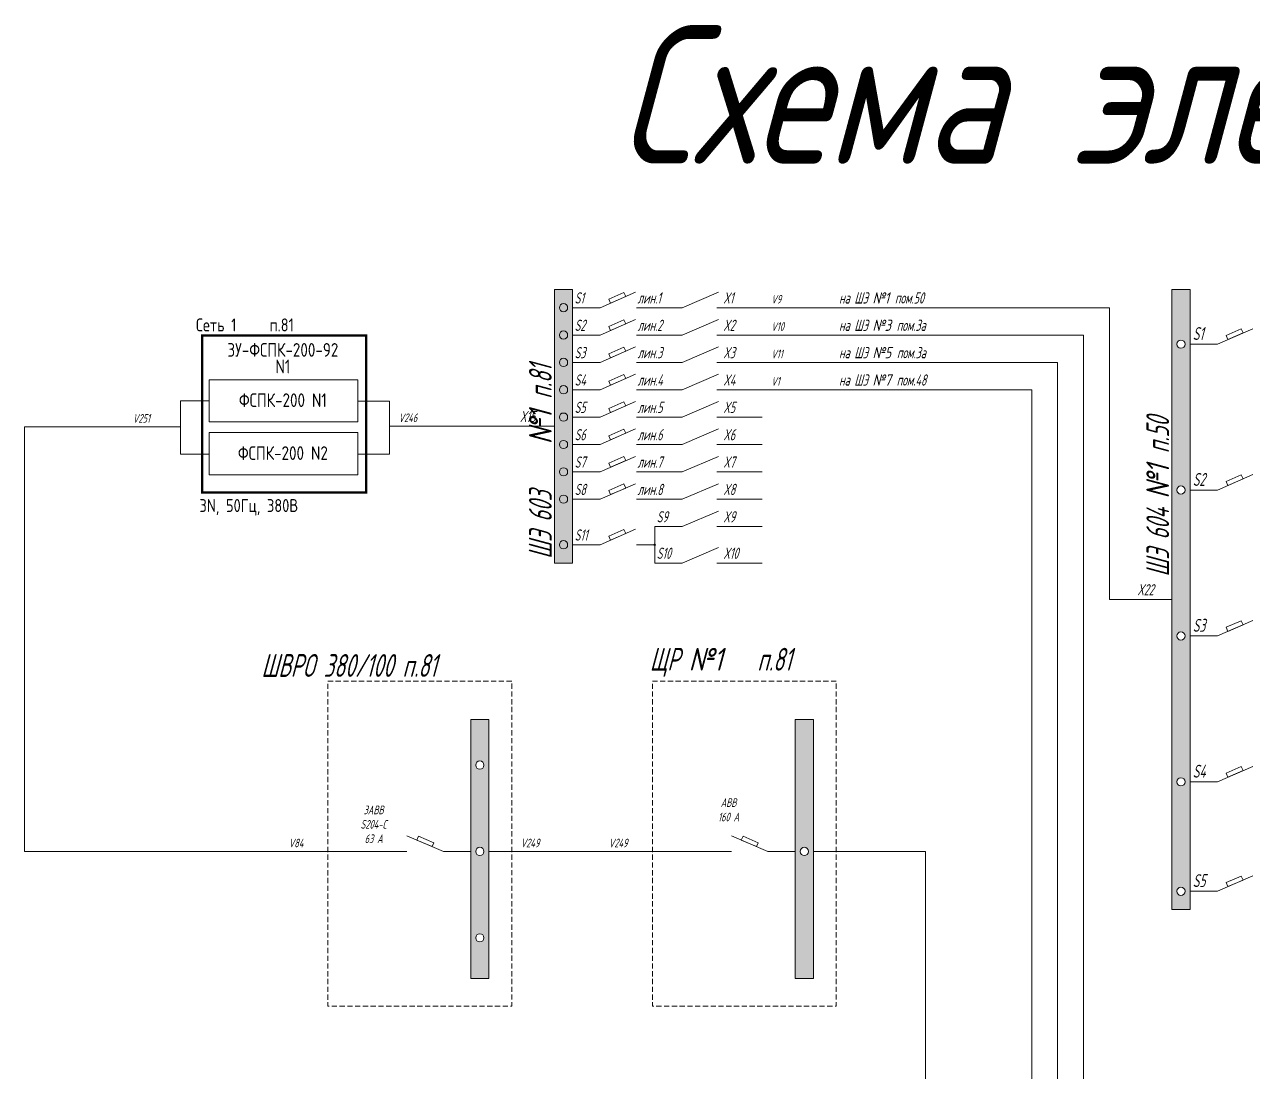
# Paper-space layout '83т362' of a CAD drawing. Extents: x 29 to 602, y 6 to 409.
# Drawn here: x 90.4 to 232.7, y 287.7 to 409.1 of the extents above; entities that cross this region are included whole.
import ezdxf
from ezdxf.enums import TextEntityAlignment as Align

# ---------------------------------------------------------------- set-up
doc = ezdxf.new("R2010")
doc.units = 0
doc.header["$LTSCALE"] = 0.3
doc.linetypes.add('JIS_02_2.0', pattern=[3, 2, -1])
doc.layers.get('0').update_dxf_attribs({"linetype": 'CONTINUOUS', "lineweight": 15})
doc.layers.add('Text', color=242, linetype='CONTINUOUS', lineweight=15)
doc.styles.get("Standard").update_dxf_attribs({"font": 'isocpeur.ttf', "width": 0.8, "oblique": 15})
doc.styles.add('Аннотативный', font='arial.ttf')

psp = doc.layouts.new('83т362')

# ---------------------------------------------------------------- hatches: boundary and pattern name
h = psp.add_hatch(color=256)
h.paths.add_polyline_path([(153.8608932814675, 378.4084823130702), (151.7488932814674, 378.4084823130702), (151.7488932814674, 346.7284823130702), (153.8608932814675, 346.7284823130702)])
edge = h.paths.add_edge_path(flags=16)
edge.add_arc((152.8048932814674, 357.2884823130702), 0.4777773656132195, -1.272221872585407e-14, 360)
edge = h.paths.add_edge_path(flags=16)
edge.add_arc((152.8048932814674, 360.4564823130703), 0.4777773656132195, -1.272221872585407e-14, 360)
edge = h.paths.add_edge_path(flags=16)
edge.add_arc((152.8048932814674, 354.1204823130703), 0.4777773656132195, -1.272221872585407e-14, 360)
edge = h.paths.add_edge_path(flags=16)
edge.add_arc((152.8048932814674, 363.6244823130702), 0.4777773656132195, -1.272221872585407e-14, 360)
edge = h.paths.add_edge_path(flags=16)
edge.add_arc((152.8048932814674, 366.7924823130702), 0.4777773656132195, -1.272221872585407e-14, 360)
edge = h.paths.add_edge_path(flags=16)
edge.add_arc((152.8048932814674, 348.8404823130703), 0.4777773656132195, -1.272221872585407e-14, 360)
edge = h.paths.add_edge_path(flags=16)
edge.add_arc((152.8048932814674, 369.9604823130703), 0.4777773656132195, -1.272221872585407e-14, 360)
edge = h.paths.add_edge_path(flags=16)
edge.add_arc((152.8048932814674, 373.1284823130703), 0.4777773656132195, -1.272221872585407e-14, 360)
edge = h.paths.add_edge_path(flags=16)
edge.add_arc((152.8048932814674, 376.2964823130703), 0.4777773656132195, -1.272221872585407e-14, 360)
h = psp.add_hatch(color=256)
h.paths.add_polyline_path([(223.2488937003696, 378.4084994524331), (225.3608937003695, 378.4084994524331), (225.3608937003695, 306.60049853906), (223.2488937003696, 306.6004994524332)])
edge = h.paths.add_edge_path(flags=16)
edge.add_arc((224.3048937003695, 372.0724994524331), 0.4777773656132356, 0, 360)
edge = h.paths.add_edge_path(flags=16)
edge.add_arc((224.3048937003695, 355.1764994524331), 0.4777773656132356, 0, 360)
edge = h.paths.add_edge_path(flags=16)
edge.add_arc((224.3048937003695, 338.2804976163745), 0.4777773656132356, 0, 360)
edge = h.paths.add_edge_path(flags=16)
edge.add_arc((224.3048937003695, 321.3844976163745), 0.4777773656132356, 0, 360)
edge = h.paths.add_edge_path(flags=16)
edge.add_arc((224.3048937003695, 308.7124968302155), 0.4777773656132356, 0, 360)
h = psp.add_hatch(color=256)
edge = h.paths.add_edge_path()
edge.add_arc((108.4513248338036, 362.5011652259965), 0.528, -1.272221872585407e-14, 360)
h = psp.add_hatch(color=256)
edge = h.paths.add_edge_path()
edge.add_arc((132.6677950212434, 362.501163090569), 0.528, -1.272221872585407e-14, 360)
h = psp.add_hatch(color=256)
edge = h.paths.add_edge_path()
edge.add_arc((163.3648932814674, 348.8404796908603), 0.08448, 0, 360)
at = {"layer": 'Text'}
h = psp.add_hatch(color=7, dxfattribs=at)
h.paths.add_polyline_path([(144.169698528084, 328.6023245556676), (142.057698528084, 328.6023245556676), (142.0576985280842, 298.6023245556676), (144.169698528084, 298.6023245556676)])
h.paths.add_polyline_path([(143.5914756608899, 323.3223245556676, -1), (142.6359209296635, 323.3223245556676, -1)], flags=16)
h.paths.add_polyline_path([(143.5914756608899, 313.3223245556676, -1), (142.6359209296635, 313.3223245556676, -1)], flags=16)
h.paths.add_polyline_path([(143.5914756608899, 303.3223245556676, -1), (142.6359209296635, 303.3223245556676, -1)], flags=16)
h = psp.add_hatch(color=7, dxfattribs=at)
h.paths.add_polyline_path([(181.7483716411271, 328.60232438043), (179.6363716411272, 328.60232438043), (179.6363716411273, 298.60232438043), (181.7483716411271, 298.60232438043)])
h.paths.add_polyline_path([(181.1701487739331, 313.32232438043, -1), (180.2145940427066, 313.32232438043, -1)], flags=16)

# ---------------------------------------------------------------- linework, layer by layer
at = {"lineweight": 15}
for p, q in [((157.0288932814674, 376.2964823130703), (161.1454038495312, 378.0899116242931)), ((166.5328932814674, 376.2964823130703), (170.7568932814675, 378.0899116242931)), ((157.0288842665057, 373.1284796908526), (161.1453948345771, 374.9219090020832)), ((166.5328932814674, 373.1284796908602), (170.7568932814675, 374.9219090020832)), ((228.5288937003696, 372.0724994524331), (232.6454042684333, 373.865928763656)), ((157.0288842665057, 369.9604796908526), (161.1453948345771, 371.7539090020832)), ((166.5328932814674, 369.9604796908603), (170.7568932814675, 371.7539090020832)), ((157.0288842665057, 366.7924796908526), (161.1453948345771, 368.5859090020832)), ((166.5328932814674, 366.7924796908603), (170.7568932814675, 368.5859090020832)), ((157.0288842665057, 363.6244796908526), (161.1453948345771, 365.4179090020831)), ((166.5328932814674, 363.6244796908603), (170.7568932814675, 365.4179090020831)), ((157.0288842665057, 360.4564796908526), (161.1453948345771, 362.2499090020831)), ((166.5328932814674, 360.4564796908603), (170.7568932814675, 362.2499090020831)), ((157.0288842665057, 357.2884796908526), (161.1453948345771, 359.0819090020832)), ((166.5328932814674, 357.2884796908604), (170.7568932814675, 359.0819090020832)), ((157.0288842665057, 354.1204796908526), (161.1453948345771, 355.9139090020832)), ((166.5328932814674, 354.1204796908603), (170.7568932814675, 355.9139090020832)), ((228.5288937003696, 355.1764994524331), (232.6454042684333, 356.969928763656)), ((166.5328932814674, 350.9524813996971), (170.7568932814675, 352.7459107109199)), ((157.0288842665057, 348.8404796908526), (161.1453948345771, 350.6339090020832)), ((166.5328932814674, 346.728484445409), (170.7568932814675, 348.5219137566318)), ((228.5288937415143, 338.2804976163745), (232.6454043095779, 340.0739269275973)), ((228.5288937415143, 321.3844976163745), (232.6454043095779, 323.1779269275974)), ((138.8897021706663, 313.3223245556676), (134.6657021706664, 315.1157538668904)), ((176.4683752837095, 313.32232438043), (172.2443752837095, 315.1157536916528)), ((228.5288846854077, 308.7124968302155), (232.6453952534791, 310.5059261414461))]:
    psp.add_line(p, q, dxfattribs=at)
for p, q in [((157.0288932814674, 376.2964823130703), (153.8608932814675, 376.2964823130703)), ((161.2528932814674, 376.2964823130703), (166.5328932814674, 376.2964823130703)), ((170.5419144175949, 376.2964823130703), (175.8219144175948, 376.2964823130703)), ((175.8219144175948, 376.2964823130703), (184.4848926871249, 376.2964823130702)), ((184.4848926871249, 376.2964823130702), (195.0448926871248, 376.2964823130702)), ((157.0288842665057, 373.1284796908526), (153.8608842665057, 373.1284796908526)), ((161.2528932814674, 373.1284796908602), (166.5328932814674, 373.1284796908602)), ((170.5419054026408, 373.1284796908602), (175.8219054026407, 373.1284796908602)), ((175.8219054026408, 373.1284796908603), (184.4848836721708, 373.1284796908602)), ((184.4848832038207, 373.1284796869724), (195.0448832038207, 373.1284796869724)), ((228.5288937003696, 372.0724994524331), (225.3608937003695, 372.0724994524331)), ((157.0288842665057, 369.9604796908526), (153.8608842665057, 369.9604796908526)), ((161.2528932814674, 369.9604796908603), (166.5328932814674, 369.9604796908603)), ((170.5419054026408, 369.9604796908603), (175.8219054026407, 369.9604796908603)), ((175.8219054026408, 369.9604796908603), (184.4848836721708, 369.9604796908603)), ((184.4848832038207, 369.9604796869724), (195.0448832038207, 369.9604796869724)), ((111.7729160143845, 367.9546454550809), (128.9797100905138, 367.9546454550809)), ((111.7729160143845, 363.0867040207079), (111.7729160143845, 367.9546454550809)), ((128.9797100905138, 367.9546454550809), (128.9797100905138, 363.0867040207079)), ((157.0288842665057, 366.7924796908526), (153.8608842665057, 366.7924796908526)), ((161.2528932814674, 366.7924796908603), (166.5328932814674, 366.7924796908603)), ((170.5419054026408, 366.7924796908603), (175.8219054026407, 366.7924796908603)), ((175.8219054026408, 366.7924796908603), (184.4848836721708, 366.7924796908603)), ((184.4848832038207, 366.7924796869724), (195.0448832038207, 366.7924796869724)), ((111.7729160143845, 365.5206747378982), (108.4513248338036, 365.5206747378982)), ((108.4513248338036, 365.5206747378982), (108.4513248338036, 359.3347941561328)), ((132.6677950212434, 365.4727289775478), (128.9797100905138, 365.4727289775478)), ((132.6677950212434, 362.501163090569), (132.6677950212434, 365.4727289775478)), ((128.9797100905138, 363.0867040207079), (111.7729160143845, 363.0867040207079)), ((157.0288842665057, 363.6244796908526), (153.8608842665057, 363.6244796908526)), ((161.2528932814674, 363.6244796908603), (166.5328932814674, 363.6244796908603)), ((170.5419054026408, 363.6244796908603), (175.8219054026407, 363.6244796908603)), ((108.4513248338036, 362.5011652259965), (106.9462038723424, 362.5011652259965)), ((111.7729160143845, 361.8260021032636), (128.9797100905138, 361.8260021032636)), ((111.7729160143845, 356.9580606688984), (111.7729160143845, 361.8260021032636)), ((128.9797100905138, 361.8260021032636), (128.9797100905138, 356.9580606688984)), ((132.6677950212434, 362.501163090569), (132.6677950212434, 359.3201516219988)), ((147.5248932814674, 362.5684823130702), (151.7488932814674, 362.5684823130702)), ((157.0288842665057, 360.4564796908526), (153.8608842665057, 360.4564796908526)), ((161.2528932814674, 360.4564796908603), (166.5328932814674, 360.4564796908603)), ((170.5419054026408, 360.4564796908603), (175.8219054026407, 360.4564796908603)), ((108.4513248338036, 359.3347941561328), (111.7729160143845, 359.3347941561328)), ((132.6677950212434, 359.3201516219988), (128.9797100905138, 359.3201516219988)), ((157.0288842665057, 357.2884796908526), (153.8608842665057, 357.2884796908526)), ((161.2528932814674, 357.2884796908604), (166.5328932814674, 357.2884796908604)), ((170.5419054026408, 357.2884796908604), (175.8219054026407, 357.2884796908604)), ((128.9797100905138, 356.9580606688984), (111.7729160143845, 356.9580606688984)), ((228.5288937003696, 355.1764994524331), (225.3608937003695, 355.1764994524331)), ((157.0288842665057, 354.1204796908526), (153.8608842665057, 354.1204796908526)), ((161.2528932814674, 354.1204796908603), (166.5328932814674, 354.1204796908603)), ((170.5419054026408, 354.1204796908603), (175.8219054026407, 354.1204796908603)), ((163.3648831221384, 350.9524813996971), (166.5328932814674, 350.9524813996971)), ((163.3648932814674, 346.7284823130702), (163.3648932814674, 350.9524823130703)), ((170.5419054026408, 350.9524813996971), (175.8219054026407, 350.9524813996971)), ((157.0288842665057, 348.8404796908526), (153.8608842665057, 348.8404796908526)), ((161.2528932814674, 348.8404796908603), (163.3648932814674, 348.8404796908603)), ((163.3648831221384, 346.728481399697), (166.5328932814674, 346.728481399697)), ((170.5419092024641, 346.728484445409), (175.8219092024641, 346.728484445409)), ((223.2488937003696, 342.5044994524332), (219.0248937003695, 342.5044994524332)), ((228.5288937415143, 338.2804976163745), (225.3608937415142, 338.2804976163745)), ((228.5288937415143, 321.3844976163745), (225.3608937415142, 321.3844976163745)), ((142.0577005948371, 313.3223245556676), (138.8897021706663, 313.3223245556676)), ((179.6363737078802, 313.32232438043), (176.4683752837095, 313.32232438043)), ((228.5288846854077, 308.7124968302155), (225.3608846854077, 308.7124968302155))]:
    psp.add_line(p, q)
for points in [[(151.7488932814674, 378.4084823130702), (153.8608932814675, 378.4084823130702), (153.8608932814675, 346.7284823130702), (151.7488932814674, 346.7284823130702)], [(158.2513347508527, 376.8290601666212), (160.0027187954587, 377.5920810380277), (159.7972788924576, 378.0636332349889), (158.0458948478593, 377.3006123635822)], [(223.2488937003696, 378.4084994524331), (225.3608937003695, 378.4084994524331), (225.3608937003695, 306.60049853906), (223.2488937003696, 306.6004994524332)], [(158.2513257358986, 373.6610575444035), (160.0027097805046, 374.4240784158178), (159.7972698775112, 374.8956306127714), (158.0458858328976, 374.1326097413647)], [(229.7513351697548, 372.6050773059841), (231.5027192143608, 373.3680981773907), (231.2972793113598, 373.8396503743518), (229.5458952667614, 373.0766295029452)], [(158.2513257358986, 370.4930575444035), (160.0027097805046, 371.2560784158179), (159.7972698775112, 371.7276306127713), (158.0458858328976, 370.9646097413647)], [(158.2513257358986, 367.3250575444035), (160.0027097805046, 368.0880784158178), (159.7972698775112, 368.5596306127713), (158.0458858328976, 367.7966097413646)], [(158.2513257358986, 364.1570575444035), (160.0027097805046, 364.9200784158178), (159.7972698775112, 365.3916306127712), (158.0458858328976, 364.6286097413647)], [(158.2513257358986, 360.9890575444035), (160.0027097805046, 361.7520784158179), (159.7972698775112, 362.2236306127713), (158.0458858328976, 361.4606097413647)], [(158.2513257358986, 357.8210575444035), (160.0027097805046, 358.5840784158178), (159.7972698775112, 359.0556306127713), (158.0458858328976, 358.2926097413646)], [(158.2513257358986, 354.6530575444036), (160.0027097805046, 355.4160784158179), (159.7972698775112, 355.8876306127713), (158.0458858328976, 355.1246097413647)], [(229.7513351697548, 355.7090773059841), (231.5027192143608, 356.4720981773906), (231.2972793113598, 356.9436503743518), (229.5458952667614, 356.1806295029452)], [(158.2513257358986, 349.3730575444035), (160.0027097805046, 350.1360784158179), (159.7972698775112, 350.6076306127713), (158.0458858328976, 349.8446097413646)], [(229.7513352109071, 338.8130754699254), (231.5027192555055, 339.5760963413321), (231.2972793525121, 340.0476485382931), (229.5458953078984, 339.2846276668864)], [(144.169698528084, 298.6023245556676), (142.0576985280842, 298.6023245556676), (142.057698528084, 328.6023245556676), (144.169698528084, 328.6023245556676)], [(181.7483716411271, 298.60232438043), (179.6363716411273, 298.60232438043), (179.6363716411272, 328.60232438043), (181.7483716411271, 328.60232438043)], [(229.7513352109071, 321.9170754699254), (231.5027192555055, 322.680096341332), (231.2972793525121, 323.1516485382931), (229.5458953078984, 322.3886276668865)], [(137.571567717345, 313.8819791401176), (135.8130448968157, 314.6286141710874), (136.0138271277398, 315.0894754775863), (137.7652111723459, 314.3264546061719)], [(175.1502408303881, 313.88197896488), (173.3917180098589, 314.6286139958498), (173.592500240783, 315.0894753023487), (175.343884285389, 314.3264544309343)], [(229.7513261548007, 309.2450746837664), (231.5027101994068, 310.0080955551807), (231.2972702964134, 310.4796477521342), (229.5458862517997, 309.7166268807275)]]:
    psp.add_lwpolyline(points, close=True)
at = {"const_width": 0.264}
psp.add_lwpolyline([(110.9522318246956, 354.9034593272014), (129.9479961829358, 354.9034593272014), (129.9479961829358, 373.0718741727979), (110.9522318246956, 373.0718741727979)], close=True, dxfattribs=at)
at = {"linetype": 'JIS_02_2.0', "flags": 128}
for points in [[(146.8096985280841, 333.0597737381378), (125.5169797766663, 333.0597737381377), (125.5169797766663, 295.4023245556674), (146.809698528084, 295.4023245556676)], [(184.3883716411272, 333.0597735629002), (163.0956528897094, 333.0597735629001), (163.0956528897094, 295.4023243804298), (184.3883716411272, 295.40232438043)]]:
    psp.add_lwpolyline(points, close=True, dxfattribs=at)
for centre, radius in [((152.8048932814674, 376.2964823130703), 0.4777773656132356), ((152.8048932814674, 373.1284823130703), 0.4777773656132356), ((224.3048937003695, 372.0724994524331), 0.4777773656132356), ((152.8048932814674, 369.9604823130703), 0.4777773656132356), ((152.8048932814674, 366.7924823130702), 0.4777773656132356), ((152.8048932814674, 363.6244823130702), 0.4777773656132356), ((152.8048932814674, 360.4564823130703), 0.4777773656132356), ((152.8048932814674, 357.2884823130702), 0.4777773656132356), ((152.8048932814674, 354.1204823130703), 0.4777773656132356), ((224.3048937003695, 355.1764994524331), 0.4777773656132356), ((152.8048932814674, 348.8404823130703), 0.4777773656132356), ((163.3648932814674, 348.8404796908603), 0.08448), ((224.3048937003695, 338.2804976163745), 0.4777773656132356), ((143.1136982952767, 323.3223245556676), 0.4777773656132356), ((224.3048937003695, 321.3844976163745), 0.4777773656132356), ((143.1136982952767, 313.3223245556676), 0.4777773656132356), ((180.6923714083198, 313.32232438043), 0.4777773656132356), ((224.3048937003695, 308.7124968302155), 0.4777773656132356), ((143.1136982952767, 303.3223245556676), 0.4777773656132356)]:
    psp.add_circle(centre, radius)
at = {"layer": 'Text'}
for p, q in [((216.0248937003695, 376.2964823130702), (195.0448926871248, 376.2964823130702)), ((216.0248937003695, 342.5044994524332), (216.0248937003695, 376.2964823130702)), ((213.0248941192691, 373.1284796869724), (195.0448832038207, 373.1284796869724)), ((213.0248941192691, 249.0485018279902), (213.0248941192691, 373.1284796869724)), ((210.0248937003695, 369.9604796869724), (195.0448832038207, 369.9604796869724)), ((210.0248937003695, 155.5924994524331), (210.0248937003695, 369.9604796869724)), ((207.0248932814623, 366.7924796869723), (195.0448832038207, 366.7924796869724)), ((207.0248932814623, 62.13649707687608), (207.0248932814623, 366.7924796869723)), ((90.38851492964068, 362.5011652259965), (106.9462038723424, 362.5011652259965)), ((90.38851492964068, 313.3223245556676), (90.38851492964068, 362.5011652259965)), ((147.5248932814674, 362.5684823130702), (132.6677950212434, 362.5684823130702)), ((219.0248937003695, 342.5044994524332), (216.0248937003695, 342.5044994524332)), ((90.38851492964069, 313.3223245556676), (109.2310254150409, 313.3223245556676)), ((134.6657021706664, 313.3223245556676), (109.2310254150409, 313.3223245556676)), ((172.2443752837095, 313.32232438043), (144.169698528084, 313.3223245493152)), ((194.7323153189034, 313.32232438043), (181.7483716411271, 313.32232438043)), ((194.7323153189034, 212.8805034185179), (194.7323153189034, 313.32232438043))]:
    psp.add_line(p, q, dxfattribs=at)

# ---------------------------------------------------------------- texts
at = {"width": 0.8}
for s, p in [('ЗУ-ФСПК-200-92', (120.3024007159453, 371.4124756155177)), ('N1', (120.3024007159453, 369.4851621266656)), ('ФСПК-200 N1', (120.3024007159453, 365.5869157811995)), ('ФСПК-200 N2', (120.3024007159453, 359.45827242939))]:
    psp.add_text(s, height=1.584, dxfattribs=at).set_placement(p, align=Align.MIDDLE_CENTER)
at = {"insert": (305.1185099015588, 408.9816368834729), "char_height": 16, "attachment_point": 2}
psp.add_mtext_dynamic_manual_height_columns('Схема электроснабжения изд.83т362', width=1316.36173152737, gutter_width=12.5, heights=[0], dxfattribs=at)
for s, insert, char_height, width, attachment_point in [('{\\fGOST|b0|i0|c204|p34; \\fGOST|b0|i0|c0|p34;S1}', (153.5518828231338, 376.7771449798906), 1.3, 17.20121131539205, 7), ('{\\fGOST|b0|i0|c204|p34; лин.1}', (160.8363933911975, 376.7771449798906), 1.3, 17.20121131539205, 7), ('{\\fGOST|b0|i0|c204|p34; \\fGOST|b0|i0|c0|p34; X1}', (170.2329039592612, 376.7771449798906), 1.3, 17.20121131539205, 7), ('{\\fGOST|b0|i0|c204|p34; \\fGOST|b0|i0|c0|p34;S\\fGOST|b0|i0|c204|p34;2}', (153.5518738081797, 373.6091423576805), 1.3, 17.20121131539205, 7), ('{\\fGOST|b0|i0|c204|p34; лин.2}', (160.8363843762434, 373.6091423576805), 1.3, 17.20121131539205, 7), ('{\\fGOST|b0|i0|c204|p34; \\fGOST|b0|i0|c0|p34; X\\fGOST|b0|i0|c204|p34;2}', (170.2328949443071, 373.6091423576805), 1.3, 17.20121131539205, 7), ('{\\fGOST|b0|i0|c204|p34; \\fGOST|b0|i0|c0|p34;S\\fGOST|b0|i0|c204|p34;3}', (153.5518738081797, 370.4411423576806), 1.3, 17.20121131539205, 7), ('{\\fGOST|b0|i0|c204|p34; лин.3}', (160.8363843762434, 370.4411423576806), 1.3, 17.20121131539205, 7), ('{\\fGOST|b0|i0|c204|p34; \\fGOST|b0|i0|c0|p34; X\\fGOST|b0|i0|c204|p34;3}', (170.2328949443071, 370.4411423576806), 1.3, 17.20121131539205, 7), ('{\\fGOST|b0|i0|c204|p34; \\fGOST|b0|i0|c0|p34;S\\fGOST|b0|i0|c204|p34;4}', (153.5518738081797, 367.2731423576806), 1.3, 17.20121131539205, 7), ('{\\fGOST|b0|i0|c204|p34; лин.4}', (160.8363843762434, 367.2731423576806), 1.3, 17.20121131539205, 7), ('{\\fGOST|b0|i0|c204|p34; \\fGOST|b0|i0|c0|p34; X\\fGOST|b0|i0|c204|p34;4}', (170.2328949443071, 367.2731423576806), 1.3, 17.20121131539205, 7), ('{\\fGOST|b0|i0|c204|p34; \\fGOST|b0|i0|c0|p34;X1\\fGOST|b0|i0|c204|p34;5}', (147.2158828231338, 363.0491449798905), 1.3, 17.20121131539205, 7), ('{\\fGOST|b0|i0|c204|p34; \\fGOST|b0|i0|c0|p34;S\\fGOST|b0|i0|c204|p34;5}', (153.5518738081797, 364.1051423576806), 1.3, 17.20121131539205, 7), ('{\\fGOST|b0|i0|c204|p34; лин.5}', (160.8363843762434, 364.1051423576806), 1.3, 17.20121131539205, 7), ('{\\fGOST|b0|i0|c204|p34; \\fGOST|b0|i0|c0|p34; X\\fGOST|b0|i0|c204|p34;5}', (170.2328949443071, 364.1051423576806), 1.3, 17.20121131539205, 7), ('{\\fGOST|b0|i0|c204|p34; \\fGOST|b0|i0|c0|p34;S\\fGOST|b0|i0|c204|p34;6}', (153.5518738081797, 360.9371423576806), 1.3, 17.20121131539205, 7), ('{\\fGOST|b0|i0|c204|p34; лин.6}', (160.8363843762434, 360.9371423576806), 1.3, 17.20121131539205, 7), ('{\\fGOST|b0|i0|c204|p34; \\fGOST|b0|i0|c0|p34; X\\fGOST|b0|i0|c204|p34;6}', (170.2328949443071, 360.9371423576806), 1.3, 17.20121131539205, 7), ('{\\fGOST|b0|i0|c204|p34; \\fGOST|b0|i0|c0|p34;S\\fGOST|b0|i0|c204|p34;7}', (153.5518738081797, 357.7691423576807), 1.3, 17.20121131539205, 7), ('{\\fGOST|b0|i0|c204|p34; лин.7}', (160.8363843762434, 357.7691423576807), 1.3, 17.20121131539205, 7), ('{\\fGOST|b0|i0|c204|p34; \\fGOST|b0|i0|c0|p34; X\\fGOST|b0|i0|c204|p34;7}', (170.2328949443071, 357.7691423576807), 1.3, 17.20121131539205, 7), ('{\\fGOST|b0|i0|c204|p34; \\fGOST|b0|i0|c0|p34;S\\fGOST|b0|i0|c204|p34;8}', (153.5518738081797, 354.6011423576806), 1.3, 17.20121131539205, 7), ('{\\fGOST|b0|i0|c204|p34; лин.8}', (160.8363843762434, 354.6011423576806), 1.3, 17.20121131539205, 7), ('{\\fGOST|b0|i0|c204|p34; \\fGOST|b0|i0|c0|p34; X\\fGOST|b0|i0|c204|p34;8}', (170.2328949443071, 354.6011423576806), 1.3, 17.20121131539205, 7), ('{\\fGOST|b0|i0|c204|p34; \\fGOST|b0|i0|c0|p34;S\\fGOST|b0|i0|c204|p34;9}', (163.0558726638047, 351.4331440665174), 1.3, 17.20121131539205, 7), ('{\\fGOST|b0|i0|c204|p34; \\fGOST|b0|i0|c0|p34; X\\fGOST|b0|i0|c204|p34;9}', (170.2328949443071, 351.4331440665174), 1.3, 17.20121131539205, 7), ('{\\fGOST|b0|i0|c204|p34; \\fGOST|b0|i0|c0|p34;S1\\fGOST|b0|i0|c204|p34;1}', (153.5518738081797, 349.3211423576806), 1.3, 17.20121131539205, 7), ('{\\fGOST|b0|i0|c204|p34; \\fGOST|b0|i0|c0|p34;S1\\fGOST|b0|i0|c204|p34;0}', (163.0558828231338, 347.2091449798905), 1.3, 17.20121131539205, 7), ('{\\fGOST|b0|i0|c204|p34; \\fGOST|b0|i0|c0|p34; X1\\fGOST|b0|i0|c204|p34;0}', (170.2328987441305, 347.2091471122216), 1.3, 17.20121131539205, 7), ('{\\fGOST|b0|i0|c204|p34;АВ\\fGOST|b0|i0|c0|p34;B\\fGOST|b0|i0|c204|p34; \\P160 А}', (171.9130093085627, 319.4799219748003), 1, 9.325842073708978, 2), ('{\\fGOST|b0|i0|c0|p34;3\\fGOST|b0|i0|c204|p34;АВ\\fGOST|b0|i0|c0|p34;B\\fGOST|b0|i0|c204|p34; \\fGOST|b0|i0|c0|p34;\\PS204-C\\fGOST|b0|i0|c204|p34;\\P\\fGOST|b0|i0|c0|p34;63\\fGOST|b0|i0|c204|p34; А}', (130.8105736880395, 318.6281840837817), 1, 9.325842073708978, 2)]:
    psp.add_mtext(s, dxfattribs=dict(insert=insert, char_height=char_height, width=width, attachment_point=attachment_point))
at = {"attachment_point": 7, "line_spacing_factor": 1.5}
for s, insert, char_height, width in [('{\\fGOST|b0|i0|c204|p34; \\fGOST|b0|i0|c0|p34; \\fGOST|b0|i0|c204|p34; \\fGOST|b0|i0|c0|p34;V\\fGOST|b0|i0|c204|p34;9}', (175.5129039592612, 376.7771449798906), 1, 17.20121131539205), ('{\\fGOST|b0|i0|c204|p34; \\fGOST|b0|i0|c0|p34; \\fGOST|b0|i0|c204|p34; \\fGOST|b0|i0|c0|p34;V\\fGOST|b0|i0|c204|p34;10}', (175.5128949443071, 373.6091423576806), 1, 17.20121131539205), ('{\\fGOST|b0|i0|c204|p34; \\fGOST|b0|i0|c0|p34;S\\fGOST|b0|i0|c204|p34;1}', (225.0518832420359, 372.5531621192534), 1.5, 17.20121131539205), ('{\\fGOST|b0|i0|c204|p34; \\fGOST|b0|i0|c0|p34; \\fGOST|b0|i0|c204|p34; \\fGOST|b0|i0|c0|p34;V\\fGOST|b0|i0|c204|p34;11}', (175.5128949443071, 370.4411423576806), 1, 17.20121131539205), ('{\\fGOST|b0|i0|c204|p34; \\fGOST|b0|i0|c0|p34; \\fGOST|b0|i0|c204|p34; \\fGOST|b0|i0|c0|p34;V\\fGOST|b0|i0|c204|p34;1}', (175.5128949443071, 367.2731423576806), 1, 17.20121131539205), ('{\\fGOST|b0|i0|c204|p34; \\fGOST|b0|i0|c0|p34; V\\fGOST|b0|i0|c204|p34;251}', (102.0389662724785, 362.9818278928168), 1, 17.20121131539205), ('{\\fGOST|b0|i0|c204|p34; \\fGOST|b0|i0|c0|p34; \\fGOST|b0|i0|c204|p34; \\fGOST|b0|i0|c0|p34;V\\fGOST|b0|i0|c204|p34;246}', (132.3587845629097, 363.0491449798905), 1, 17.20121131539205), ('{\\fGOST|b0|i0|c204|p34; \\fGOST|b0|i0|c0|p34;S\\fGOST|b0|i0|c204|p34;2}', (225.0518832420359, 355.6571621192534), 1.5, 17.20121131539205), ('{\\fGOST|b0|i0|c204|p34; \\fGOST|b0|i0|c0|p34;X\\fGOST|b0|i0|c204|p34;22}', (218.7158832420358, 342.9851621192535), 1.3, 17.20121131539205), ('{\\fGOST|b0|i0|c204|p34; \\fGOST|b0|i0|c0|p34;S\\fGOST|b0|i0|c204|p34;3}', (225.0518832831805, 338.7611602831948), 1.5, 17.20121131539205), ('{\\fGOST|b0|i0|c204|p34;ШВРО 380/100\\fGOST|b0|i0|c0|p34; \\fGOST|b0|i0|c204|p34;п.81}', (117.8089674022048, 333.540436404958), 2.64, 50.09588370036018), ('{\\fGOST|b0|i0|c204|p34;ЩР }№1   {\\fGOST|b0|i0|c204|p34;п.81}', (162.7866424313758, 333.5404362297204), 2.64, 30.08827728855403), ('{\\fGOST|b0|i0|c204|p34; \\fGOST|b0|i0|c0|p34;S\\fGOST|b0|i0|c204|p34;4}', (225.0518832831805, 321.8651602831948), 1.5, 17.20121131539205), ('{\\fGOST|b0|i0|c204|p34; \\fGOST|b0|i0|c0|p34; \\fGOST|b0|i0|c204|p34; \\fGOST|b0|i0|c0|p34;V\\fGOST|b0|i0|c204|p34;84}', (119.643736642389, 313.8029872224879), 1, 17.20121131539205), ('{\\fGOST|b0|i0|c204|p34; \\fGOST|b0|i0|c0|p34; \\fGOST|b0|i0|c204|p34; \\fGOST|b0|i0|c0|p34;V\\fGOST|b0|i0|c204|p34;249}', (146.5006880697504, 313.8029872002544), 1, 17.20121131539205), ('{\\fGOST|b0|i0|c204|p34; \\fGOST|b0|i0|c0|p34; \\fGOST|b0|i0|c204|p34; \\fGOST|b0|i0|c0|p34;V\\fGOST|b0|i0|c204|p34;249}', (156.7072727702111, 313.8029871022851), 1, 17.20121131539205), ('{\\fGOST|b0|i0|c204|p34; \\fGOST|b0|i0|c0|p34;S\\fGOST|b0|i0|c204|p34;5}', (225.0518742270817, 309.1931594970435), 1.5, 17.20121131539205)]:
    psp.add_mtext(s, dxfattribs=dict(at, insert=insert, char_height=char_height, width=width))
at = {"char_height": 1.3, "attachment_point": 7, "line_spacing_factor": 1.5}
for s, insert in [('{\\fGOST|b0|i0|c204|p34; на ШЭ }№1 {\\fGOST|b0|i0|c204|p34;пом.50}', (184.1758822287912, 376.7771449798905)), ('{\\fGOST|b0|i0|c204|p34; на ШЭ }№3 {\\fGOST|b0|i0|c204|p34;пом.3а}', (184.1758727454871, 373.6091423537927)), ('{\\fGOST|b0|i0|c204|p34; на ШЭ }№5 {\\fGOST|b0|i0|c204|p34;пом.3а}', (184.1758727454871, 370.4411423537927)), ('{\\fGOST|b0|i0|c204|p34; на ШЭ }№7 {\\fGOST|b0|i0|c204|p34;пом.48}', (184.1758727454871, 367.2731423537927))]:
    psp.add_mtext(s, dxfattribs=dict(at, insert=insert))
at = {"char_height": 1.5, "line_spacing_factor": 1.5, "style": 'Аннотативный'}
for s, insert, width, attachment_point in [('{\\fGOST|b0|i0|c204|p34;Сеть 1\\fGOST|b0|i0|c0|p34;     \\fGOST|b0|i0|c204|p34;п.81}', (110.2409356708261, 373.5525373743845), 50.09588370036018, 7), ('{\\fGOST|b0|i0|c0|p34;\\H0.33333x;\\P\\H3x;3N, 50\\fGOST|b0|i0|c204|p34;Гц,\\fGOST|b0|i0|c0|p34; \\fGOST|b0|i0|c204|p34;380В}', (110.643221366362, 355.3841219940217), 49.87853374065027, 1)]:
    psp.add_mtext(s, dxfattribs=dict(at, insert=insert, width=width, attachment_point=attachment_point))
at = {"char_height": 2.64, "width": 49.19892447594079, "attachment_point": 7, "line_spacing_factor": 1.5}
for s, insert, rotation in [('{\\fGOST|b0|i0|c204|p34;ШЭ 603     }№1 {\\fGOST|b0|i0|c204|p34;п.81}', (151.4398828231338, 347.2091449798905), 89.99999999999999), ('{\\fGOST|b0|i0|c204|p34; \\fGOST|b0|i0|c0|p34; \\fGOST|b0|i0|c204|p34;ШЭ 604 }№1 {\\fGOST|b0|i0|c204|p34;п.50}', (222.9398832420359, 342.9851621192535), 90)]:
    psp.add_mtext(s, dxfattribs=dict(at, insert=insert, rotation=rotation))

doc.saveas('drawing.dxf')
